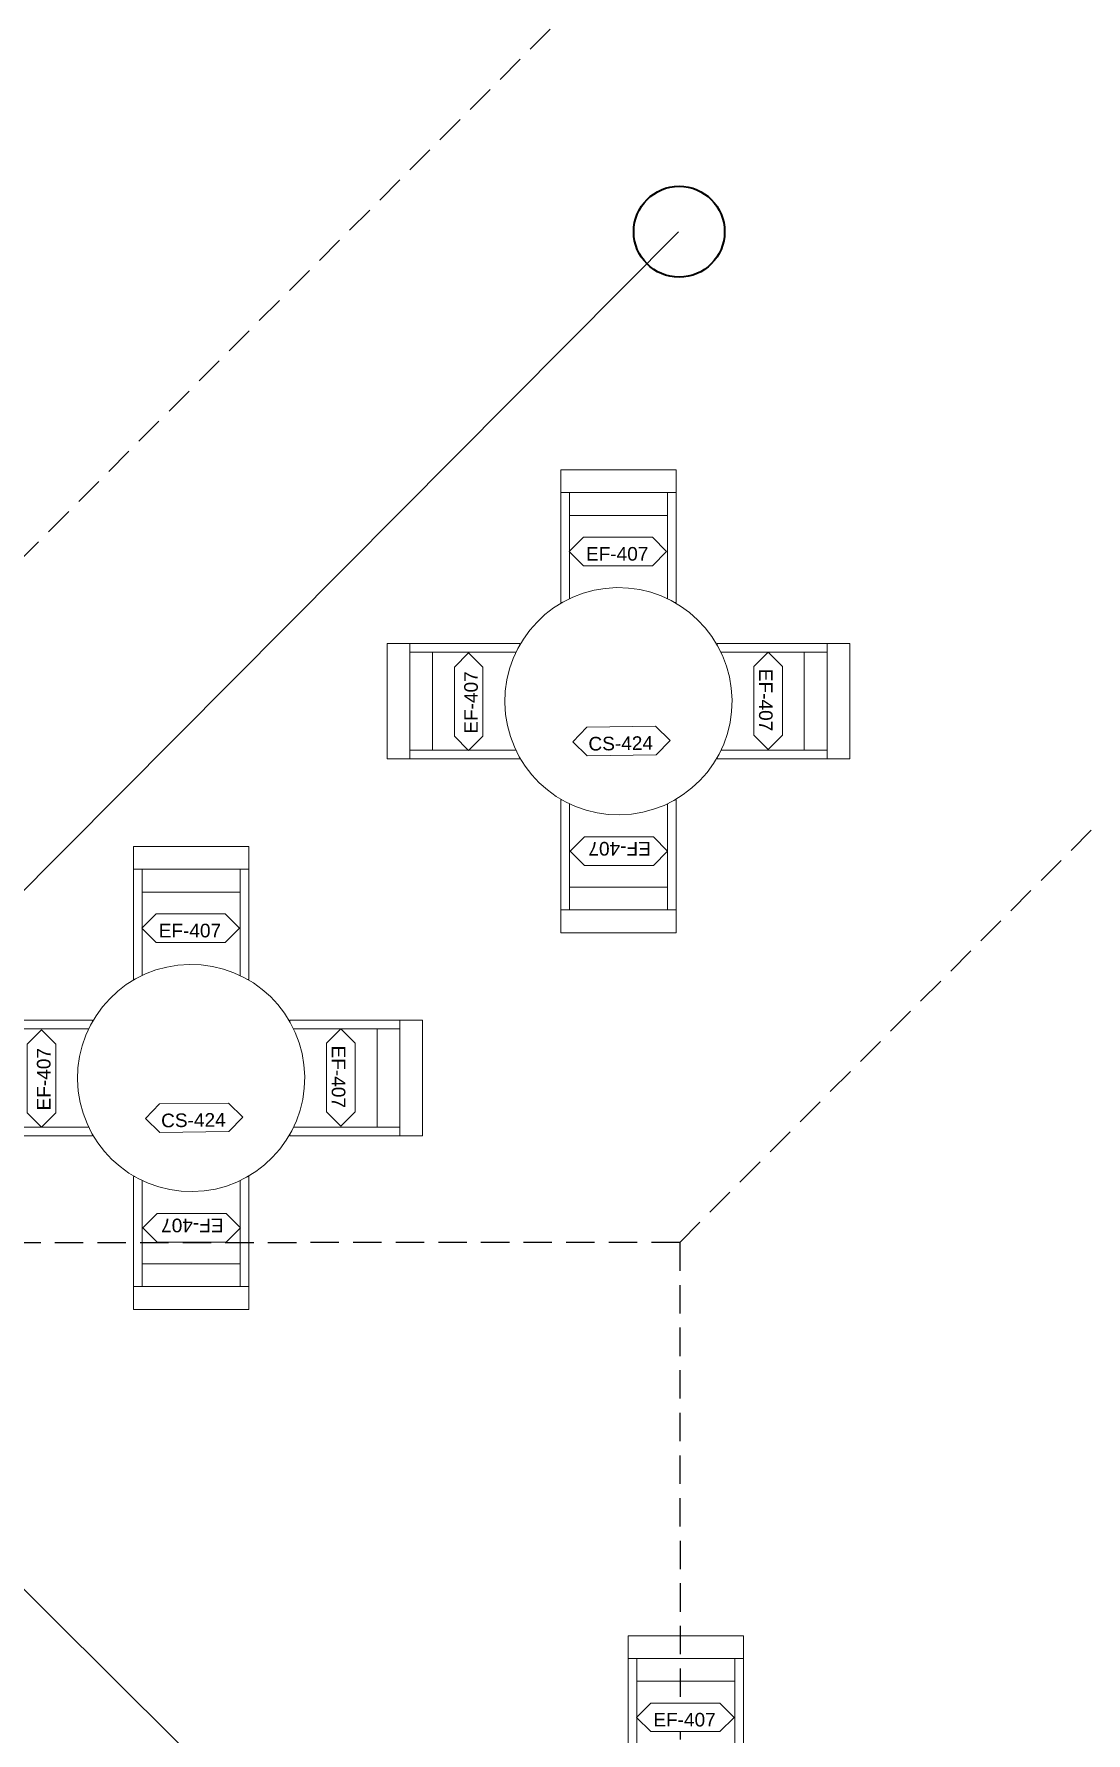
# Model space of a CAD drawing. Header units: centimetres. Extents: x 118932 to 154602, y -32682 to -23521.
# Drawn here: x 125538 to 126001, y -26754 to -26006 of the extents above; entities that cross this region are included whole.
import ezdxf

# ---------------------------------------------------------------- set-up
doc = ezdxf.new("R2010")
doc.units = ezdxf.units.CM
doc.header["$LTSCALE"] = 50
doc.header["$MEASUREMENT"] = 0
doc.linetypes.add('HIDDEN', pattern=[0.375, 0.25, -0.125])
for name, color, linetype, lineweight, true_color in [('GEN_00_BL_Yazı', 7, 'Continuous', 0, 0x4f5250), ('GEN_01_TA_Kolon', 7, 'Continuous', 35, 0xd05d28), ('GEN_02_TF_Mobilya', 7, 'Continuous', 5, 0x745e3d), ('GEN_06_GR_İnce', 7, 'Continuous', 13, 0xb0b0a9)]:
    doc.layers.add(name, color=color, linetype=linetype, lineweight=lineweight, true_color=true_color)
doc.layers.add('Trace', color=8, linetype='HIDDEN')
doc.styles.add('Arial_6', font='arial.ttf', dxfattribs={"height": 59.5325})

# ---------------------------------------------------------------- blocks, each defined once
blk = doc.blocks.new('LEVEL -1_E BLOK_KOLON')
at = {"layer": 'GEN_01_TA_Kolon'}
blk.add_circle((51688.63, 11398.33, 0), 20, dxfattribs=at)
blk = doc.blocks.new('İZD.')
at = {"layer": 'GEN_06_GR_İnce', "elevation": 0}
blk.add_lwpolyline([(587.96, -1175.34), (248.37, -1441.22), (-135.84, -950.49), (357.63, -564.13)], dxfattribs=at)
at = {"layer": 'Trace'}
for p, q in [((312.71, -468.72), (-282.72, -932.94)), ((303.25, -1005.5), (721.91, -679.1)), ((303.25, -1005.5), (-282.72, -932.94)), ((303.25, -1005.5), (230.68, -1591.47))]:
    blk.add_line(p, q, dxfattribs=at)
blk = doc.blocks.new('FFE Tag-Multi-MSD - FFE Tag-Multi-MSD-8152404-TYPE A-01 - FURNITURE PLAN')
blk.add_wipeout([(-8.76, 0), (-6.19, 2.57), (6.19, 2.57), (8.76, 0), (6.19, -2.57), (-6.19, -2.57)]).dxf.layer = 'GEN_00_BL_Yazı'
at = {"layer": 'GEN_00_BL_Yazı'}
for p, q in [((-8.76, 0), (-6.19, 2.57)), ((-8.76, 0), (-6.19, -2.57)), ((6.19, 2.57), (-6.19, 2.57)), ((8.76, 0), (6.19, 2.57)), ((8.76, 0), (6.19, -2.57)), ((-6.19, -2.57), (6.19, -2.57))]:
    blk.add_line(p, q, dxfattribs=at)
blk = doc.blocks.new('Table Pedestal Round_GEN_ - CS-424  DINING TABLE-13371919-POOL BAR - PLANS')
at = {"layer": 'GEN_00_BL_Yazı', "xscale": 24.48801272789173, "yscale": 24.48801272789173, "zscale": 24.48801272789173, "rotation": 90}
blk.add_blockref('FFE Tag-Multi-MSD - FFE Tag-Multi-MSD-8152404-TYPE A-01 - FURNITURE PLAN', (175.1, 10.8), dxfattribs=at)
at = {"layer": 'GEN_02_TF_Mobilya'}
for start, end in [(0, 180), (180, 0)]:
    blk.add_arc((0, 0), 500, start, end, dxfattribs=at)
at = {"layer": 'GEN_00_BL_Yazı', "insert": (185.8, 7.6), "char_height": 60, "attachment_point": 5, "rotation": 90, "style": 'Arial_6'}
blk.add_mtext('CS-424', dxfattribs=at)
blk = doc.blocks.new('Chair_Square_GEN - EF-407 DINING CHAIR-13358041-POOL BAR - PLANS')
at = {"layer": 'GEN_02_TF_Mobilya'}
for p, q in [((-267.8, 292.1), (-262.2, 292.1)), ((-267.8, -192.1), (-267.8, 292.1)), ((234.6, 292.1), (240.2, 292.1)), ((-229.7, -92.1), (202.1, -92.1)), ((240.2, -192.1), (-267.8, -192.1)), ((-267.8, -192.1), (-267.8, -292.1)), ((240.2, -292.1), (240.2, -192.1)), ((-267.8, -292.1), (240.2, -292.1))]:
    blk.add_line(p, q, dxfattribs=at)
at = {"layer": 'GEN_00_BL_Yazı', "xscale": 24.48801272789176, "yscale": 24.48801272789176, "zscale": 24.48801272789176, "rotation": 180.0000000000012}
blk.add_blockref('FFE Tag-Multi-MSD - FFE Tag-Multi-MSD-8152404-TYPE A-01 - FURNITURE PLAN', (-11.7, 67), dxfattribs=at)
at = {"layer": 'GEN_02_TF_Mobilya'}
for p, q in [((-229.7, 275.1), (-229.7, -192.1)), ((202.1, -192.1), (202.1, 275.1)), ((240.2, 292.1), (240.2, -192.1))]:
    blk.add_line(p, q, dxfattribs=at)
at = {"layer": 'GEN_00_BL_Yazı', "insert": (-8.4, 77.7), "char_height": 60, "attachment_point": 5, "rotation": 180, "style": 'Arial_6'}
blk.add_mtext('EF-407', dxfattribs=at)
blk = doc.blocks.new('LEVEL -1_E BLOK TEFRİŞ')
at = {"layer": 'GEN_02_TF_Mobilya', "xscale": 0.09999999999999987, "yscale": 0.09999999999999987, "zscale": 0.09999999999999987}
for name, p, rotation in [('Table Pedestal Round_GEN_ - CS-424  DINING TABLE-13371919-POOL BAR - PLANS', (-658.09, 666.73, 0), 270.7735257356954), ('Table Pedestal Round_GEN_ - CS-424  DINING TABLE-13371919-POOL BAR - PLANS', (-846.14, 500.96, 0), 270.7735257356954), ('Chair_Square_GEN - EF-407 DINING CHAIR-13358041-POOL BAR - PLANS', (-629.84, 226.35, 0), 179.9999999999988)]:
    blk.add_blockref(name, p, dxfattribs=dict(at, rotation=rotation))
at = {"layer": 'GEN_02_TF_Mobilya'}
for p, xscale, yscale, zscale, rotation in [((-659.48, 739.33, 0), 0.09999999999999987, 0.09999999999999987, 0.09999999999999987, 179.9999999999988), ((-730.7, 665.35, 0), 0.09999999999999987, 0.09999999999999987, 0.09999999999999987, 270), ((-585.49, 668.11, 0), 0.1000000000000001, 0.1000000000000001, 0.1000000000000001, 90), ((-847.52, 573.57, 0), 0.09999999999999987, 0.09999999999999987, 0.09999999999999987, 179.9999999999988), ((-918.74, 499.58, 0), 0.09999999999999987, 0.09999999999999987, 0.09999999999999987, 270), ((-773.54, 502.34, 0), 0.1000000000000001, 0.1000000000000001, 0.1000000000000001, 90)]:
    blk.add_blockref('Chair_Square_GEN - EF-407 DINING CHAIR-13358041-POOL BAR - PLANS', p, dxfattribs=dict(at, xscale=xscale, yscale=yscale, zscale=zscale, rotation=rotation))
at = {"layer": 'GEN_02_TF_Mobilya', "xscale": 0.09999999999999987, "yscale": 0.09999999999999987, "zscale": 0.09999999999999987}
for p in [(-656.71, 594.12, 0), (-844.76, 428.36, 0)]:
    blk.add_blockref('Chair_Square_GEN - EF-407 DINING CHAIR-13358041-POOL BAR - PLANS', p, dxfattribs=at)

msp = doc.modelspace()

# ---------------------------------------------------------------- block references
msp.add_blockref('LEVEL -1_E BLOK_KOLON', (74132.92, -37491.52))
at = {"rotation": 7.101267569079964}
msp.add_blockref('İZD.', (125396.6, -25577.6, 0), dxfattribs=at)

# ---------------------------------------------------------------- next in the draw order: block references
msp.add_blockref('LEVEL -1_E BLOK TEFRİŞ', (126452.91, -26966.53))

doc.saveas('drawing.dxf')
